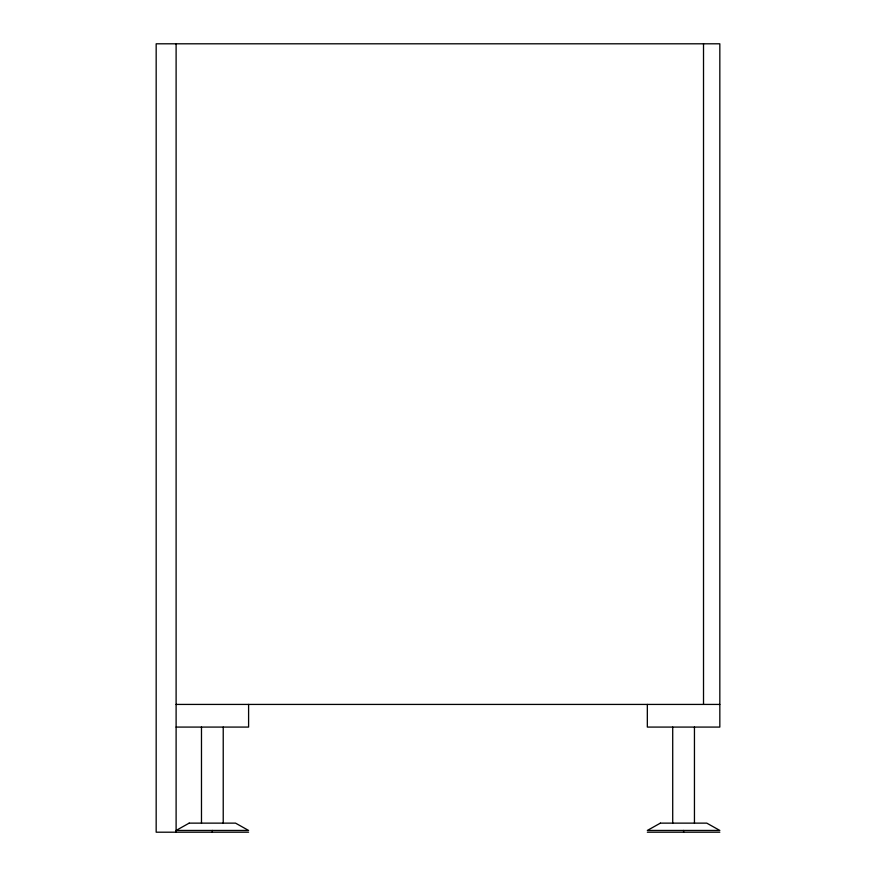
<?xml version="1.0" encoding="UTF-8"?>
<svg xmlns="http://www.w3.org/2000/svg" width="876" height="876" viewBox="0 0 876 876"><rect width="100%" height="100%" fill="white"/><g stroke="black" fill="none" stroke-linecap="round" stroke-linejoin="round"><path stroke-width="1.31" d="M176.109 704.424L719.831 704.424M176.109 727.08L248.598 727.08L248.598 704.424M248.598 832.2L156.169 832.2L156.169 43.8L719.831 43.8L719.831 727.08L647.331 727.08L647.331 704.424M647.331 832.2L719.831 832.2M703.516 43.8L703.516 704.424M694.449 727.08L694.449 823.133M683.587 830.448L683.587 832.2M672.713 727.08L672.713 823.133M223.227 727.08L223.227 823.133M212.353 830.448L212.353 832.2M201.48 727.08L201.48 823.133M176.109 43.8L176.109 832.2M189.161 823.133L176.109 830.448L248.598 830.448L235.545 823.133L189.161 823.133M660.384 823.133L647.331 830.448L719.831 830.448L706.779 823.133L660.384 823.133"/></g></svg>
